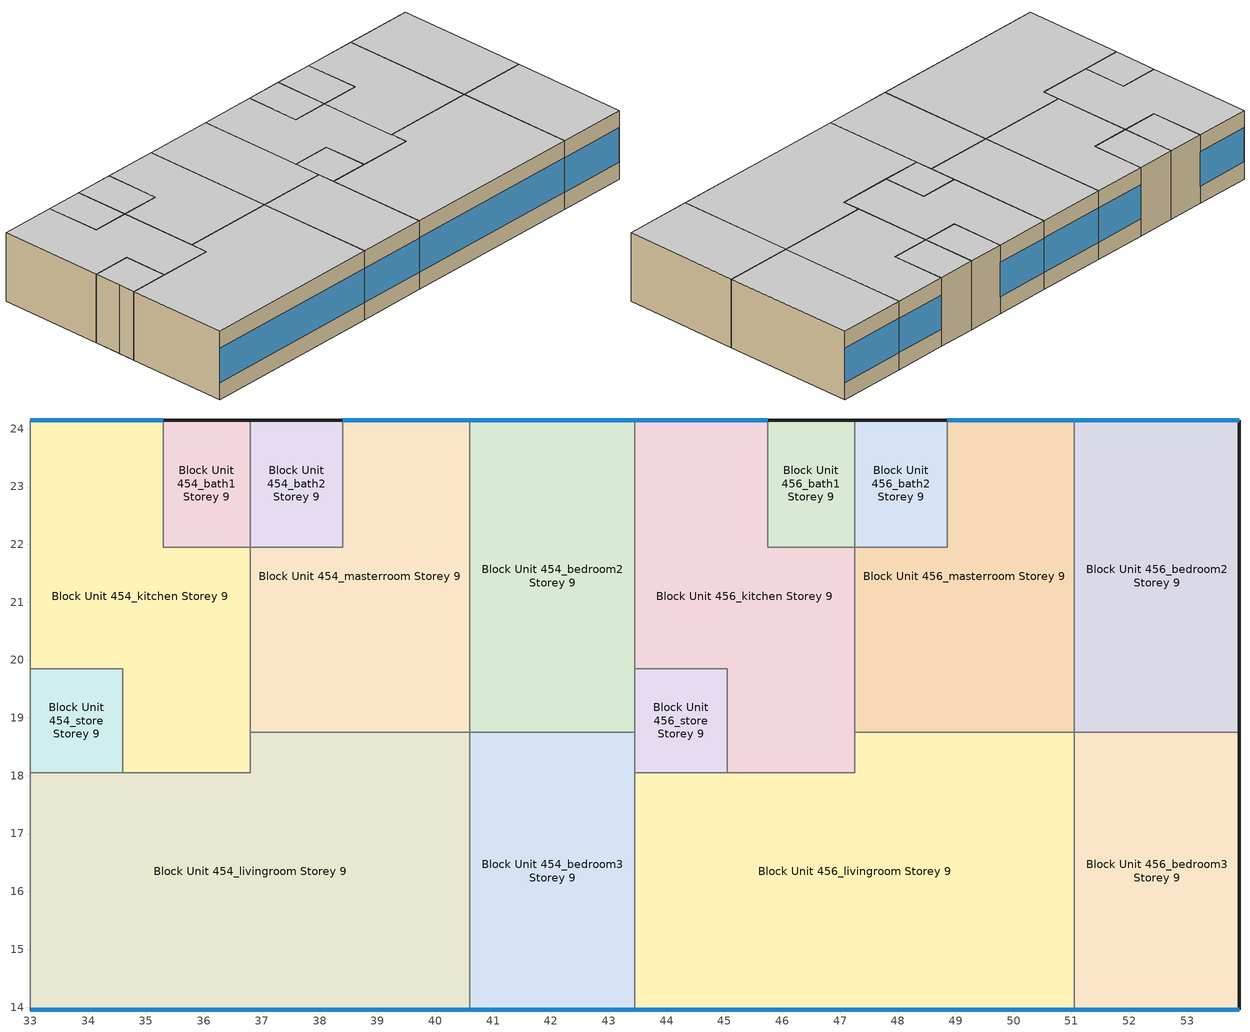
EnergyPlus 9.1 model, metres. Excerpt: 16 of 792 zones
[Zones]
Block Unit 454_masterroom Storey 9
 floor adiabatic (Project Floor): 40.6,24.15 40.6,18.75 36.8,18.75 36.8,21.95 38.4,21.95 38.4,24.15 z28.8
 wall outside (Project Wall): 40.6,24.15 38.4,24.15 z28.8:31.6
 wall to Block Unit 454_bath2 Storey 9 (Project Wall): 38.4,24.15 38.4,21.95 36.8,21.95 z28.8:31.6
 wall to Block Unit 454_kitchen Storey 9 (Project Wall): 36.8,21.95 36.8,18.75 z28.8:31.6
 wall to Block Unit 454_livingroom Storey 9 (Project Wall): 36.8,18.75 40.6,18.75 z28.8:31.6
 wall to Block Unit 454_bedroom2 Storey 9 (Project Wall): 40.6,18.75 40.6,24.15 z28.8:31.6
 window (Project External Window): 40.6,24.15 38.4,24.15 z29.5:30.9
 ceiling adiabatic (Project Ceiling): 40.6,18.75 40.6,24.15 38.4,24.15 38.4,21.95 36.8,21.95 36.8,18.75 z31.6
Block Unit 454_bedroom2 Storey 9
 floor adiabatic (Project Floor): 43.45,24.15 43.45,18.75 40.6,18.75 40.6,24.15 z28.8
 wall outside (Project Wall): 43.45,24.15 40.6,24.15 z28.8:31.6
 wall to Block Unit 454_bedroom3 Storey 9 (Project Wall): 40.6,18.75 43.45,18.75 z28.8:31.6
 wall to Block Unit 456_kitchen Storey 9 (Project Wall): 43.45,19.85 43.45,24.15 z28.8:31.6
 wall to Block Unit 456_store Storey 9 (Project Wall): 43.45,18.75 43.45,19.85 z28.8:31.6
 window (Project External Window): 43.45,24.15 40.6,24.15 z29.5:30.9
 ceiling adiabatic (Project Ceiling): 43.45,18.75 43.45,24.15 40.6,24.15 40.6,18.75 z31.6
Block Unit 454_bedroom3 Storey 9
 floor adiabatic (Project Floor): 43.45,18.75 43.45,13.95 40.6,13.95 40.6,18.75 z28.8
 wall outside (Project Wall): 40.6,13.95 43.45,13.95 z28.8:31.6
 wall to Block Unit 454_livingroom Storey 9 (Project Wall): 40.6,18.75 40.6,13.95 z28.8:31.6
 wall to Block Unit 456_store Storey 9 (Project Wall): 43.45,18.05 43.45,18.75 z28.8:31.6
 wall to Block Unit 456_livingroom Storey 9 (Project Wall): 43.45,13.95 43.45,18.05 z28.8:31.6
 window (Project External Window): 40.6,13.95 43.45,13.95 z29.5:30.9
 ceiling adiabatic (Project Ceiling): 43.45,13.95 43.45,18.75 40.6,18.75 40.6,13.95 z31.6
Block Unit 454_bath1 Storey 9
 floor adiabatic (Project Floor): 36.8,24.15 36.8,21.95 35.3,21.95 35.3,24.15 z28.8
 wall outside (Project Wall): 36.8,24.15 35.3,24.15 z28.8:31.6
 wall to Block Unit 454_kitchen Storey 9 (Project Wall): 35.3,24.15 35.3,21.95 36.8,21.95 z28.8:31.6
 wall to Block Unit 454_bath2 Storey 9 (Project Wall): 36.8,21.95 36.8,24.15 z28.8:31.6
 ceiling adiabatic (Project Ceiling): 36.8,21.95 36.8,24.15 35.3,24.15 35.3,21.95 z31.6
Block Unit 454_bath2 Storey 9
 floor adiabatic (Project Floor): 38.4,24.15 38.4,21.95 36.8,21.95 36.8,24.15 z28.8
 wall outside (Project Wall): 38.4,24.15 36.8,24.15 z28.8:31.6
 ceiling adiabatic (Project Ceiling): 38.4,21.95 38.4,24.15 36.8,24.15 36.8,21.95 z31.6
Block Unit 454_kitchen Storey 9
 floor adiabatic (Project Floor): 35.3,24.15 35.3,21.95 36.8,21.95 36.8,18.05 34.6,18.05 34.6,19.85 33,19.85 33,24.15 z28.8
 wall outside (Project Wall): 35.3,24.15 33,24.15 z28.8:31.6
 wall to Block Unit 452_bedroom2 Storey 9 (Project Wall): 33,24.15 33,19.85 z28.8:31.6
 wall to Block Unit 454_livingroom Storey 9 (Project Wall): 34.6,18.05 36.8,18.05 36.8,18.75 z28.8:31.6
 wall to Block Unit 454_store Storey 9 (Project Wall): 33,19.85 34.6,19.85 34.6,18.05 z28.8:31.6
 window (Project External Window): 35.3,24.15 33,24.15 z29.5:30.9
 ceiling adiabatic (Project Ceiling): 36.8,18.05 36.8,21.95 35.3,21.95 35.3,24.15 33,24.15 33,19.85 34.6,19.85 34.6,18.05 z31.6
Block Unit 454_store Storey 9
 floor adiabatic (Project Floor): 34.6,19.85 34.6,18.05 33,18.05 33,19.85 z28.8
 wall to Block Unit 452_bedroom2 Storey 9 (Project Wall): 33,19.85 33,18.75 z28.8:31.6
 wall to Block Unit 452_bedroom3 Storey 9 (Project Wall): 33,18.75 33,18.05 z28.8:31.6
 wall to Block Unit 454_livingroom Storey 9 (Project Wall): 33,18.05 34.6,18.05 z28.8:31.6
 ceiling adiabatic (Project Ceiling): 34.6,18.05 34.6,19.85 33,19.85 33,18.05 z31.6
Block Unit 454_livingroom Storey 9
 floor adiabatic (Project Floor): 40.6,18.75 40.6,13.95 33,13.95 33,18.05 36.8,18.05 36.8,18.75 z28.8
 wall outside (Project Wall): 33,13.95 40.6,13.95 z28.8:31.6
 wall to Block Unit 452_bedroom3 Storey 9 (Project Wall): 33,18.05 33,13.95 z28.8:31.6
 window (Project External Window): 33,13.95 40.6,13.95 z29.5:30.9
 ceiling adiabatic (Project Ceiling): 40.6,13.95 40.6,18.75 36.8,18.75 36.8,18.05 33,18.05 33,13.95 z31.6
Block Unit 456_masterroom Storey 9
 floor adiabatic (Project Floor): 51.05,24.15 51.05,18.75 47.25,18.75 47.25,21.95 48.85,21.95 48.85,24.15 z28.8
 wall outside (Project Wall): 51.05,24.15 48.85,24.15 z28.8:31.6
 wall to Block Unit 456_bath2 Storey 9 (Project Wall): 48.85,24.15 48.85,21.95 47.25,21.95 z28.8:31.6
 wall to Block Unit 456_kitchen Storey 9 (Project Wall): 47.25,21.95 47.25,18.75 z28.8:31.6
 wall to Block Unit 456_livingroom Storey 9 (Project Wall): 47.25,18.75 51.05,18.75 z28.8:31.6
 wall to Block Unit 456_bedroom2 Storey 9 (Project Wall): 51.05,18.75 51.05,24.15 z28.8:31.6
 window (Project External Window): 51.05,24.15 48.85,24.15 z29.5:30.9
 ceiling adiabatic (Project Ceiling): 51.05,18.75 51.05,24.15 48.85,24.15 48.85,21.95 47.25,21.95 47.25,18.75 z31.6
Block Unit 456_bedroom2 Storey 9
 floor adiabatic (Project Floor): 53.9,24.15 53.9,18.75 51.05,18.75 51.05,24.15 z28.8
 wall outside (Project Wall): 53.9,18.75 53.9,24.15 51.05,24.15 z28.8:31.6
 wall to Block Unit 456_bedroom3 Storey 9 (Project Wall): 51.05,18.75 53.9,18.75 z28.8:31.6
 window (Project External Window): 53.9,24.15 51.05,24.15 z29.5:30.9
 ceiling adiabatic (Project Ceiling): 53.9,18.75 53.9,24.15 51.05,24.15 51.05,18.75 z31.6
Block Unit 456_bedroom3 Storey 9
 floor adiabatic (Project Floor): 53.9,18.75 53.9,13.95 51.05,13.95 51.05,18.75 z28.8
 wall outside (Project Wall): 51.05,13.95 53.9,13.95 53.9,18.75 z28.8:31.6
 wall to Block Unit 456_livingroom Storey 9 (Project Wall): 51.05,18.75 51.05,13.95 z28.8:31.6
 window (Project External Window): 51.05,13.95 53.9,13.95 z29.5:30.9
 ceiling adiabatic (Project Ceiling): 53.9,13.95 53.9,18.75 51.05,18.75 51.05,13.95 z31.6
Block Unit 456_bath1 Storey 9
 floor adiabatic (Project Floor): 47.25,24.15 47.25,21.95 45.75,21.95 45.75,24.15 z28.8
 wall outside (Project Wall): 47.25,24.15 45.75,24.15 z28.8:31.6
 wall to Block Unit 456_kitchen Storey 9 (Project Wall): 45.75,24.15 45.75,21.95 47.25,21.95 z28.8:31.6
 wall to Block Unit 456_bath2 Storey 9 (Project Wall): 47.25,21.95 47.25,24.15 z28.8:31.6
 ceiling adiabatic (Project Ceiling): 47.25,21.95 47.25,24.15 45.75,24.15 45.75,21.95 z31.6
Block Unit 456_bath2 Storey 9
 floor adiabatic (Project Floor): 48.85,24.15 48.85,21.95 47.25,21.95 47.25,24.15 z28.8
 wall outside (Project Wall): 48.85,24.15 47.25,24.15 z28.8:31.6
 ceiling adiabatic (Project Ceiling): 48.85,21.95 48.85,24.15 47.25,24.15 47.25,21.95 z31.6
Block Unit 456_kitchen Storey 9
 floor adiabatic (Project Floor): 45.75,24.15 45.75,21.95 47.25,21.95 47.25,18.05 45.05,18.05 45.05,19.85 43.45,19.85 43.45,24.15 z28.8
 wall outside (Project Wall): 45.75,24.15 43.45,24.15 z28.8:31.6
 wall to Block Unit 456_livingroom Storey 9 (Project Wall): 45.05,18.05 47.25,18.05 47.25,18.75 z28.8:31.6
 wall to Block Unit 456_store Storey 9 (Project Wall): 43.45,19.85 45.05,19.85 45.05,18.05 z28.8:31.6
 window (Project External Window): 45.75,24.15 43.45,24.15 z29.5:30.9
 ceiling adiabatic (Project Ceiling): 47.25,18.05 47.25,21.95 45.75,21.95 45.75,24.15 43.45,24.15 43.45,19.85 45.05,19.85 45.05,18.05 z31.6
Block Unit 456_store Storey 9
 floor adiabatic (Project Floor): 45.05,19.85 45.05,18.05 43.45,18.05 43.45,19.85 z28.8
 wall to Block Unit 456_livingroom Storey 9 (Project Wall): 43.45,18.05 45.05,18.05 z28.8:31.6
 ceiling adiabatic (Project Ceiling): 45.05,18.05 45.05,19.85 43.45,19.85 43.45,18.05 z31.6
Block Unit 456_livingroom Storey 9
 floor adiabatic (Project Floor): 51.05,18.75 51.05,13.95 43.45,13.95 43.45,18.05 47.25,18.05 47.25,18.75 z28.8
 wall outside (Project Wall): 43.45,13.95 51.05,13.95 z28.8:31.6
 window (Project External Window): 43.45,13.95 51.05,13.95 z29.5:30.9
 ceiling adiabatic (Project Ceiling): 51.05,13.95 51.05,18.75 47.25,18.75 47.25,18.05 43.45,18.05 43.45,13.95 z31.6
[Building]
One Precinct: North Axis=0; Terrain=City; Loads Convergence Tolerance Value=0.04; Temperature Convergence Tolerance Value=0.4; Solar Distribution=FullInteriorAndExterior; Maximum Number of Warmup Days=25; Minimum Number of Warmup Days=6
[Site:Location]
SGP_Singapore.486980_IWEC: Latitude=1.37; Longitude=103.98; Time Zone=8; Elevation=16
[MATERIAL]
ConcreteWall: Roughness=MediumRough; Thickness=0.15; Conductivity=0.8; Density=2400; Specific Heat=880; Thermal Absorptance=0.85; Solar Absorptance=0.79; Visible Absorptance=0.79
[WindowMaterial:SimpleGlazingSystem]
SingleGlazingEuroGrey: UFactor=5.93; Solar Heat Gain Coefficient=0.62; Visible Transmittance=0.495
[Construction]
Project Wall; Project Floor; Project Ceiling: ConcreteWall
Project External Window: SingleGlazingEuroGrey
[ZONE] Type=1; Multiplier=1; Ceiling Height=autocalculate; Volume=autocalculate; Floor Area=autocalculate; Part of Total Floor Area=Yes
Block Unit 454_masterroom Storey 9; Block Unit 454_bedroom2 Storey 9; Block Unit 454_bedroom3 Storey 9; Block Unit 454_bath1 Storey 9; Block Unit 454_bath2 Storey 9; Block Unit 454_kitchen Storey 9; Block Unit 454_store Storey 9; Block Unit 454_livingroom Storey 9; Block Unit 456_masterroom Storey 9; Block Unit 456_bedroom2 Storey 9; Block Unit 456_bedroom3 Storey 9; Block Unit 456_bath1 Storey 9; Block Unit 456_bath2 Storey 9; Block Unit 456_kitchen Storey 9; Block Unit 456_store Storey 9; Block Unit 456_livingroom Storey 9
[ZONEINFILTRATION:DESIGNFLOWRATE] Design Flow Rate Calculation Method=AirChanges/Hour; Constant Term Coefficient=1; Temperature Term Coefficient=0; Velocity Term Coefficient=0; Velocity Squared Term Coefficient=0
Name | Zone or ZoneList | Schedule | Air Changes per Hour
Block Unit 454_masterroom Storey 9 Infiltration | Block Unit 454_masterroom Storey 9 | Always On | 0.2
Block Unit 454_bedroom2 Storey 9 Infiltration | Block Unit 454_bedroom2 Storey 9 | Always On | 0.2
Block Unit 454_bedroom3 Storey 9 Infiltration | Block Unit 454_bedroom3 Storey 9 | Always On | 0.2
Block Unit 454_bath1 Storey 9 Infiltration | Block Unit 454_bath1 Storey 9 | Always On | 1
Block Unit 454_bath2 Storey 9 Infiltration | Block Unit 454_bath2 Storey 9 | Always On | 1
Block Unit 454_kitchen Storey 9 Infiltration | Block Unit 454_kitchen Storey 9 | Always On | 1
Block Unit 454_store Storey 9 Infiltration | Block Unit 454_store Storey 9 | Always On | 1
Block Unit 454_livingroom Storey 9 Infiltration | Block Unit 454_livingroom Storey 9 | Living_Infiltration_AirCon | 1
Block Unit 456_masterroom Storey 9 Infiltration | Block Unit 456_masterroom Storey 9 | Always On | 0.2
Block Unit 456_bedroom2 Storey 9 Infiltration | Block Unit 456_bedroom2 Storey 9 | Always On | 0.2
Block Unit 456_bedroom3 Storey 9 Infiltration | Block Unit 456_bedroom3 Storey 9 | Always On | 0.2
Block Unit 456_bath1 Storey 9 Infiltration | Block Unit 456_bath1 Storey 9 | Always On | 1
Block Unit 456_bath2 Storey 9 Infiltration | Block Unit 456_bath2 Storey 9 | Always On | 1
Block Unit 456_kitchen Storey 9 Infiltration | Block Unit 456_kitchen Storey 9 | Always On | 1
Block Unit 456_store Storey 9 Infiltration | Block Unit 456_store Storey 9 | Always On | 1
Block Unit 456_livingroom Storey 9 Infiltration | Block Unit 456_livingroom Storey 9 | Living_Infiltration_AirCon | 1
[HVACTEMPLATE:ZONE:IDEALLOADSAIRSYSTEM] Template Thermostat=Zone Stat; System Availability Schedule=AirCon_normal; Maximum Heating Supply Air Temperature=50; Minimum Cooling Supply Air Temperature=13; Maximum Heating Supply Air Humidity Ratio=0.0156; Minimum Cooling Supply Air Humidity Ratio=0.0077; Heating Limit=NoLimit; Cooling Limit=NoLimit; Heating Availability Schedule=Always Off; Cooling Availability Schedule=AirCon_normal; Dehumidification Control Type=Humidistat; Cooling Sensible Heat Ratio=0.7; Dehumidification Setpoint=60; Humidification Control Type=None; Outdoor Air Method=None; Outdoor Air Flow Rate per Person=0.00944; Outdoor Air Flow Rate per Zone Floor Area=0; Outdoor Air Flow Rate per Zone=0; Demand Controlled Ventilation Type=None; Outdoor Air Economizer Type=NoEconomizer; Heat Recovery Type=None; Sensible Heat Recovery Effectiveness=0.7; Latent Heat Recovery Effectiveness=0.65
Block Unit 454_masterroom Storey 9; Block Unit 454_bedroom2 Storey 9; Block Unit 454_bedroom3 Storey 9; Block Unit 454_livingroom Storey 9; Block Unit 456_masterroom Storey 9; Block Unit 456_bedroom2 Storey 9; Block Unit 456_bedroom3 Storey 9; Block Unit 456_livingroom Storey 9
[Schedule:Compact]
Always On: Through: 12/31, For: AllDays, Until: 24:00, 1
Always Off: Through: 12/31, For: AllDays, Until: 24:00, 0
AirCon_normal: Through: 31 Dec, For: AllDays, Until: 07:00, 1, Until: 22:00, 0, Until: 24:00, 1
[SCHEDULE:COMPACT]
Living_Infiltration_AirCon: Through: 12/31, For: AllDays, Until: 07:00, 0.2, Until: 22:00, 1, Until: 24:00, 0.2
